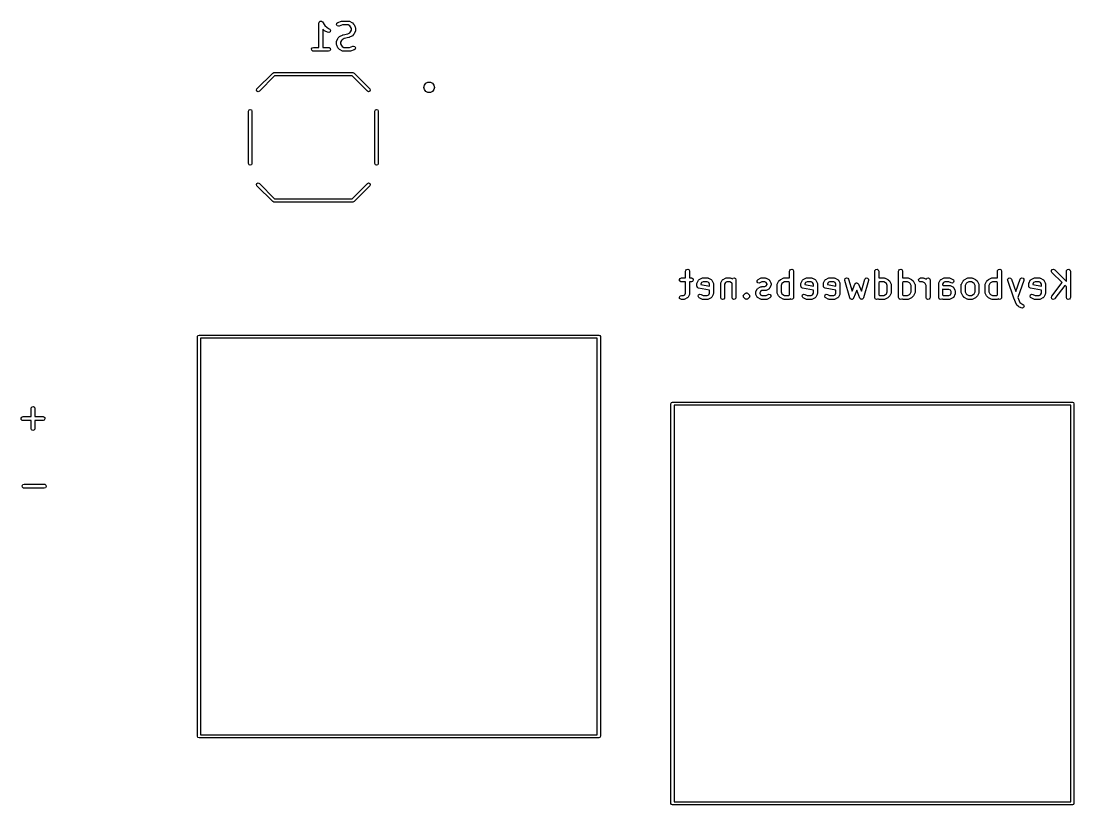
# Model space of a CAD drawing. Extents: x 80.7 to 172.6, y -123.4 to -35.9.
# Drawn here: x 132.53 to 172.55, y -123.42 to -93.61 of the extents above; entities that cross this region are included whole.
import ezdxf

# ---------------------------------------------------------------- set-up
doc = ezdxf.new("R2010")
doc.units = 0
doc.layers.add('BLACK', color=7, linetype='CONTINUOUS')

msp = doc.modelspace()

# ---------------------------------------------------------------- linework, layer by layer
at = {"layer": 'BLACK', "linetype": 'CONTINUOUS'}
for p, q in [((143.851, -93.6826), (143.855, -93.657)), ((143.855, -93.657), (143.858, -93.6537)), ((143.858, -93.6537), (143.859, -93.6494)), ((143.859, -93.6494), (143.874, -93.6343)), ((143.874, -93.6343), (143.888, -93.6177)), ((143.888, -93.6177), (143.893, -93.6169)), ((143.893, -93.6169), (143.896, -93.6139)), ((143.896, -93.6139), (143.917, -93.6125)), ((143.917, -93.6125), (143.939, -93.6088)), ((143.939, -93.6088), (143.943, -93.6109)), ((143.943, -93.6109), (143.947, -93.6106)), ((143.947, -93.6106), (143.964, -93.6235)), ((143.964, -93.6235), (143.983, -93.6344)), ((143.983, -93.6344), (143.985, -93.6385)), ((143.985, -93.6385), (143.988, -93.641)), ((143.988, -93.641), (144.079, -93.7777)), ((144.529, -93.691), (144.569, -93.6591)), ((144.569, -93.6591), (144.712, -93.6115)), ((144.712, -93.6115), (144.734, -93.6082)), ((144.734, -93.6082), (144.735, -93.6076)), ((144.735, -93.6076), (144.973, -93.6076)), ((144.973, -93.6076), (144.999, -93.6121)), ((144.999, -93.6121), (145.003, -93.615)), ((145.003, -93.615), (145.007, -93.6155)), ((145.007, -93.6155), (145.102, -93.6632)), ((143.851, -94.6076), (143.851, -93.6826)), ((144.063, -93.9737), (144.001, -93.9113)), ((144.001, -93.9113), (144.001, -94.6076)), ((144.065, -93.9744), (144.063, -93.9737)), ((144.083, -93.9878), (144.065, -93.9744)), ((144.079, -93.7777), (144.161, -93.8591)), ((144.178, -94.0354), (144.083, -93.9878)), ((144.161, -93.8591), (144.245, -93.9013)), ((144.229, -94.0413), (144.178, -94.0354)), ((144.272, -94.013), (144.229, -94.0413)), ((144.245, -93.9013), (144.266, -93.9168)), ((144.266, -93.9168), (144.286, -93.9638)), ((144.286, -93.9638), (144.272, -94.013)), ((144.518, -93.7412), (144.529, -93.691)), ((144.543, -93.7864), (144.518, -93.7412)), ((144.59, -93.8052), (144.543, -93.7864)), ((144.616, -93.8014), (144.59, -93.8052)), ((144.748, -93.7576), (144.616, -93.8014)), ((144.956, -93.7576), (144.748, -93.7576)), ((144.947, -94.088), (145.024, -94.0496)), ((145.024, -93.7919), (144.956, -93.7576)), ((145.055, -93.8223), (145.024, -93.7919)), ((145.024, -94.0496), (145.055, -94.0191)), ((145.089, -93.8908), (145.055, -93.8223)), ((145.055, -94.0191), (145.089, -93.9506)), ((145.089, -93.9506), (145.089, -93.8908)), ((145.102, -93.6632), (145.12, -93.6765)), ((145.12, -93.6765), (145.122, -93.6772)), ((145.122, -93.6772), (145.169, -93.7248)), ((145.169, -93.7248), (145.182, -93.7432)), ((145.182, -93.7432), (145.183, -93.7443)), ((145.183, -93.7443), (145.231, -93.8396)), ((145.231, -94.0019), (145.183, -94.0971)), ((145.231, -93.8396), (145.238, -93.8645)), ((145.234, -93.994), (145.231, -93.9974)), ((145.231, -93.9974), (145.231, -94.0019)), ((145.239, -93.9683), (145.234, -93.994)), ((145.238, -93.8645), (145.237, -93.8689)), ((145.237, -93.8689), (145.239, -93.8731)), ((145.239, -93.8731), (145.239, -93.9683)), ((144.517, -94.3969), (144.522, -94.3713)), ((144.517, -94.4921), (144.517, -94.3969)), ((144.522, -94.3713), (144.525, -94.3678)), ((144.525, -94.3634), (144.573, -94.2681)), ((144.525, -94.3678), (144.525, -94.3634)), ((144.573, -94.2681), (144.586, -94.2501)), ((144.586, -94.2501), (144.587, -94.2486)), ((144.587, -94.2486), (144.635, -94.201)), ((144.635, -94.201), (144.653, -94.1882)), ((144.653, -94.1882), (144.654, -94.187)), ((144.654, -94.187), (144.749, -94.1393)), ((144.702, -94.3461), (144.667, -94.4146)), ((144.667, -94.4146), (144.667, -94.4744)), ((144.732, -94.3157), (144.702, -94.3461)), ((144.809, -94.2772), (144.732, -94.3157)), ((144.749, -94.1393), (144.762, -94.1357)), ((144.762, -94.1357), (144.765, -94.1337)), ((144.765, -94.1337), (144.947, -94.088)), ((144.992, -94.2316), (144.809, -94.2772)), ((144.995, -94.2296), (144.992, -94.2316)), ((145.007, -94.2259), (144.995, -94.2296)), ((145.102, -94.1783), (145.007, -94.2259)), ((145.103, -94.1771), (145.102, -94.1783)), ((145.122, -94.1642), (145.103, -94.1771)), ((145.169, -94.1166), (145.122, -94.1642)), ((145.17, -94.1151), (145.169, -94.1166)), ((145.183, -94.0971), (145.17, -94.1151)), ((143.566, -94.6696), (143.592, -94.6252)), ((143.575, -94.7201), (143.566, -94.6696)), ((143.614, -94.7531), (143.575, -94.7201)), ((143.592, -94.6252), (143.64, -94.6076)), ((143.64, -94.7576), (143.614, -94.7531)), ((143.64, -94.6076), (143.851, -94.6076)), ((144.212, -94.7576), (143.64, -94.7576)), ((144.001, -94.6076), (144.212, -94.6076)), ((144.212, -94.6076), (144.237, -94.6121)), ((144.26, -94.7401), (144.212, -94.7576)), ((144.237, -94.6121), (144.276, -94.6451)), ((144.285, -94.6956), (144.26, -94.7401)), ((144.276, -94.6451), (144.285, -94.6956)), ((144.519, -94.4964), (144.517, -94.4921)), ((144.518, -94.5007), (144.519, -94.4964)), ((144.525, -94.5257), (144.518, -94.5007)), ((144.573, -94.6209), (144.525, -94.5257)), ((144.574, -94.622), (144.573, -94.6209)), ((144.587, -94.6404), (144.574, -94.622)), ((144.635, -94.688), (144.587, -94.6404)), ((144.636, -94.6887), (144.635, -94.688)), ((144.654, -94.7021), (144.636, -94.6887)), ((144.749, -94.7497), (144.654, -94.7021)), ((144.667, -94.4744), (144.702, -94.543)), ((144.702, -94.543), (144.732, -94.5734)), ((144.732, -94.5734), (144.801, -94.6076)), ((144.754, -94.7502), (144.749, -94.7497)), ((144.757, -94.7531), (144.754, -94.7502)), ((144.783, -94.7576), (144.757, -94.7531)), ((145.021, -94.7576), (144.783, -94.7576)), ((144.801, -94.6076), (145.009, -94.6076)), ((145.009, -94.6076), (145.14, -94.5638)), ((145.023, -94.7571), (145.021, -94.7576)), ((145.045, -94.7538), (145.023, -94.7571)), ((145.188, -94.7062), (145.045, -94.7538)), ((145.14, -94.5638), (145.166, -94.56)), ((145.166, -94.56), (145.214, -94.5789)), ((145.228, -94.6743), (145.188, -94.7062)), ((145.214, -94.5789), (145.238, -94.624)), ((145.238, -94.624), (145.228, -94.6743)), ((141.495, -96.1851), (142.095, -95.5851)), ((142.095, -95.5851), (142.14, -95.5665)), ((142.14, -95.5665), (145.14, -95.5665)), ((145.14, -95.5665), (145.185, -95.5851)), ((145.185, -95.5851), (145.785, -96.1851)), ((142.166, -95.6935), (141.585, -96.2749)), ((145.114, -95.6935), (142.166, -95.6935)), ((145.695, -96.2749), (145.114, -95.6935)), ((147.84, -96.13), (147.86, -96.0432)), ((147.86, -96.0432), (147.915, -95.9736)), ((147.915, -95.9736), (147.995, -95.935)), ((147.995, -95.935), (148.085, -95.935)), ((148.085, -95.935), (148.165, -95.9736)), ((148.165, -95.9736), (148.22, -96.0432)), ((148.22, -96.0432), (148.24, -96.13)), ((141.476, -96.23), (141.495, -96.1851)), ((141.495, -96.2749), (141.476, -96.23)), ((141.54, -96.2935), (141.495, -96.2749)), ((141.585, -96.2749), (141.54, -96.2935)), ((145.74, -96.2935), (145.695, -96.2749)), ((145.785, -96.2749), (145.74, -96.2935)), ((145.785, -96.1851), (145.803, -96.23)), ((145.803, -96.23), (145.785, -96.2749)), ((147.86, -96.2168), (147.84, -96.13)), ((147.915, -96.2864), (147.86, -96.2168)), ((147.995, -96.325), (147.915, -96.2864)), ((148.085, -96.325), (147.995, -96.325)), ((148.165, -96.2864), (148.085, -96.325)), ((148.22, -96.2168), (148.165, -96.2864)), ((148.24, -96.13), (148.22, -96.2168)), ((141.177, -97.03), (141.195, -96.9851)), ((141.177, -99.03), (141.177, -97.03)), ((141.195, -96.9851), (141.24, -96.9665)), ((141.24, -96.9665), (141.285, -96.9851)), ((141.285, -96.9851), (141.303, -97.03)), ((141.303, -97.03), (141.303, -99.03)), ((145.976, -97.03), (145.995, -96.9851)), ((145.976, -99.03), (145.976, -97.03)), ((145.995, -96.9851), (146.04, -96.9665)), ((146.04, -96.9665), (146.085, -96.9851)), ((146.085, -96.9851), (146.103, -97.03)), ((146.103, -97.03), (146.103, -99.03)), ((141.195, -99.0749), (141.177, -99.03)), ((141.24, -99.0935), (141.195, -99.0749)), ((141.285, -99.0749), (141.24, -99.0935)), ((141.303, -99.03), (141.285, -99.0749)), ((145.995, -99.0749), (145.976, -99.03)), ((146.04, -99.0935), (145.995, -99.0749)), ((146.085, -99.0749), (146.04, -99.0935)), ((146.103, -99.03), (146.085, -99.0749)), ((141.476, -99.83), (141.495, -99.7851)), ((141.495, -99.8749), (141.476, -99.83)), ((141.495, -99.7851), (141.54, -99.7665)), ((142.095, -100.475), (141.495, -99.8749)), ((141.54, -99.7665), (141.585, -99.7851)), ((141.585, -99.7851), (142.166, -100.367)), ((145.114, -100.367), (145.695, -99.7851)), ((145.785, -99.8749), (145.185, -100.475)), ((145.695, -99.7851), (145.74, -99.7665)), ((145.74, -99.7665), (145.785, -99.7851)), ((145.785, -99.7851), (145.803, -99.83)), ((145.803, -99.83), (145.785, -99.8749)), ((142.166, -100.367), (145.114, -100.367)), ((142.14, -100.493), (142.095, -100.475)), ((145.14, -100.493), (142.14, -100.493)), ((145.185, -100.475), (145.14, -100.493)), ((157.791, -103.118), (157.795, -103.092)), ((157.791, -103.376), (157.791, -103.118)), ((157.795, -103.092), (157.828, -103.053)), ((157.828, -103.053), (157.879, -103.044)), ((157.879, -103.044), (157.923, -103.069)), ((157.923, -103.069), (157.941, -103.118)), ((157.941, -103.118), (157.941, -103.376)), ((161.743, -103.118), (161.748, -103.092)), ((161.743, -103.38), (161.743, -103.118)), ((161.748, -103.092), (161.781, -103.053)), ((161.781, -103.053), (161.831, -103.044)), ((161.831, -103.044), (161.876, -103.069)), ((161.876, -103.069), (161.893, -103.118)), ((161.893, -103.118), (161.893, -104.118)), ((164.981, -103.118), (164.986, -103.092)), ((164.981, -104.118), (164.981, -103.118)), ((164.986, -103.092), (165.019, -103.053)), ((165.019, -103.053), (165.069, -103.044)), ((165.069, -103.044), (165.114, -103.069)), ((165.114, -103.069), (165.131, -103.118)), ((165.131, -103.118), (165.131, -103.38)), ((165.886, -103.118), (165.89, -103.092)), ((165.886, -104.118), (165.886, -103.118)), ((165.89, -103.092), (165.923, -103.053)), ((165.923, -103.053), (165.974, -103.044)), ((165.974, -103.044), (166.018, -103.069)), ((166.018, -103.069), (166.036, -103.118)), ((166.036, -103.118), (166.036, -103.38)), ((169.648, -103.118), (169.652, -103.092)), ((169.648, -103.38), (169.648, -103.118)), ((169.652, -103.092), (169.685, -103.053)), ((169.685, -103.053), (169.736, -103.044)), ((169.736, -103.044), (169.78, -103.069)), ((169.78, -103.069), (169.798, -103.118)), ((169.798, -103.118), (169.798, -104.118)), ((171.698, -103.098), (171.727, -103.056)), ((171.703, -103.149), (171.698, -103.098)), ((171.717, -103.171), (171.703, -103.149)), ((172.1, -103.553), (171.717, -103.171)), ((171.727, -103.056), (171.777, -103.043)), ((171.777, -103.043), (171.824, -103.065)), ((171.824, -103.065), (172.267, -103.508)), ((172.267, -103.118), (172.271, -103.092)), ((172.267, -103.508), (172.267, -103.118)), ((172.271, -103.092), (172.304, -103.053)), ((172.304, -103.053), (172.355, -103.044)), ((172.355, -103.044), (172.399, -103.069)), ((172.399, -103.069), (172.417, -103.118)), ((172.417, -103.118), (172.417, -104.118)), ((157.554, -103.438), (157.579, -103.393)), ((157.563, -103.488), (157.554, -103.438)), ((157.602, -103.521), (157.563, -103.488)), ((157.579, -103.393), (157.628, -103.376)), ((157.628, -103.526), (157.602, -103.521)), ((157.628, -103.376), (157.791, -103.376)), ((157.791, -103.526), (157.628, -103.526)), ((157.791, -103.957), (157.791, -103.526)), ((157.941, -103.376), (158.009, -103.376)), ((158.009, -103.526), (157.941, -103.526)), ((157.941, -103.526), (157.941, -103.975)), ((158.009, -103.376), (158.034, -103.38)), ((158.057, -103.508), (158.009, -103.526)), ((158.034, -103.38), (158.074, -103.413)), ((158.082, -103.464), (158.057, -103.508)), ((158.074, -103.413), (158.082, -103.464)), ((158.219, -103.594), (158.224, -103.568)), ((158.219, -103.689), (158.219, -103.594)), ((158.224, -103.568), (158.227, -103.565)), ((158.227, -103.56), (158.275, -103.465)), ((158.227, -103.565), (158.227, -103.56)), ((158.275, -103.465), (158.29, -103.444)), ((158.29, -103.444), (158.301, -103.44)), ((158.301, -103.44), (158.308, -103.431)), ((158.308, -103.431), (158.404, -103.384)), ((158.398, -103.554), (158.369, -103.612)), ((158.369, -103.612), (158.369, -103.628)), ((158.369, -103.628), (158.695, -103.693)), ((158.455, -103.526), (158.398, -103.554)), ((158.404, -103.384), (158.429, -103.376)), ((158.429, -103.376), (158.433, -103.377)), ((158.433, -103.377), (158.437, -103.376)), ((158.437, -103.376), (158.628, -103.376)), ((158.61, -103.526), (158.455, -103.526)), ((158.667, -103.554), (158.61, -103.526)), ((158.628, -103.376), (158.653, -103.38)), ((158.653, -103.38), (158.657, -103.383)), ((158.657, -103.383), (158.661, -103.384)), ((158.661, -103.384), (158.756, -103.431)), ((158.695, -103.612), (158.667, -103.554)), ((158.695, -103.693), (158.695, -103.612)), ((158.756, -103.431), (158.777, -103.447)), ((158.777, -103.447), (158.782, -103.457)), ((158.782, -103.457), (158.79, -103.465)), ((158.79, -103.465), (158.838, -103.56)), ((158.838, -103.56), (158.845, -103.585)), ((158.845, -103.585), (158.844, -103.59)), ((158.844, -103.59), (158.845, -103.594)), ((158.845, -103.594), (158.845, -103.975)), ((159.124, -103.594), (159.129, -103.568)), ((159.124, -104.118), (159.124, -103.594)), ((159.129, -103.568), (159.131, -103.565)), ((159.131, -103.565), (159.132, -103.56)), ((159.132, -103.56), (159.18, -103.465)), ((159.18, -103.465), (159.195, -103.444)), ((159.195, -103.444), (159.205, -103.44)), ((159.205, -103.44), (159.213, -103.431)), ((159.213, -103.431), (159.308, -103.384)), ((159.303, -103.554), (159.274, -103.612)), ((159.274, -103.612), (159.274, -104.118)), ((159.36, -103.526), (159.303, -103.554)), ((159.308, -103.384), (159.333, -103.376)), ((159.333, -103.376), (159.338, -103.377)), ((159.338, -103.377), (159.342, -103.376)), ((159.342, -103.376), (159.485, -103.376)), ((159.467, -103.526), (159.36, -103.526)), ((159.536, -103.56), (159.467, -103.526)), ((159.485, -103.376), (159.51, -103.38)), ((159.51, -103.38), (159.514, -103.383)), ((159.514, -103.383), (159.518, -103.384)), ((159.518, -103.384), (159.57, -103.41)), ((159.553, -103.577), (159.536, -103.56)), ((159.553, -104.118), (159.553, -103.577)), ((159.57, -103.41), (159.59, -103.386)), ((159.59, -103.386), (159.641, -103.377)), ((159.641, -103.377), (159.685, -103.403)), ((159.685, -103.403), (159.703, -103.451)), ((159.703, -103.451), (159.703, -104.118)), ((160.508, -103.52), (160.511, -103.469)), ((160.539, -103.561), (160.508, -103.52)), ((160.511, -103.469), (160.546, -103.431)), ((160.589, -103.573), (160.539, -103.561)), ((160.546, -103.431), (160.642, -103.384)), ((160.614, -103.566), (160.589, -103.573)), ((160.693, -103.526), (160.614, -103.566)), ((160.642, -103.384), (160.667, -103.376)), ((160.667, -103.376), (160.671, -103.377)), ((160.671, -103.377), (160.675, -103.376)), ((160.675, -103.376), (160.818, -103.376)), ((160.8, -103.526), (160.693, -103.526)), ((160.857, -103.554), (160.8, -103.526)), ((160.818, -103.376), (160.844, -103.38)), ((160.844, -103.38), (160.847, -103.383)), ((160.847, -103.383), (160.852, -103.384)), ((160.852, -103.384), (160.947, -103.431)), ((160.886, -103.612), (160.857, -103.554)), ((160.857, -103.681), (160.886, -103.624)), ((160.886, -103.624), (160.886, -103.612)), ((160.947, -103.431), (160.968, -103.447)), ((160.968, -103.447), (160.972, -103.457)), ((160.972, -103.457), (160.98, -103.465)), ((160.98, -103.465), (161.028, -103.56)), ((161.028, -103.56), (161.035, -103.585)), ((161.031, -103.667), (161.029, -103.671)), ((161.036, -103.641), (161.031, -103.667)), ((161.035, -103.585), (161.034, -103.59)), ((161.034, -103.59), (161.036, -103.594)), ((161.036, -103.594), (161.036, -103.641)), ((161.267, -103.641), (161.271, -103.616)), ((161.267, -103.927), (161.267, -103.641)), ((161.271, -103.616), (161.274, -103.612)), ((161.274, -103.612), (161.275, -103.608)), ((161.275, -103.608), (161.322, -103.513)), ((161.322, -103.513), (161.336, -103.495)), ((161.336, -103.493), (161.384, -103.446)), ((161.336, -103.495), (161.336, -103.493)), ((161.384, -103.446), (161.402, -103.433)), ((161.402, -103.433), (161.404, -103.431)), ((161.404, -103.431), (161.499, -103.384)), ((161.451, -103.591), (161.417, -103.659)), ((161.417, -103.659), (161.417, -103.909)), ((161.482, -103.56), (161.451, -103.591)), ((161.55, -103.526), (161.482, -103.56)), ((161.499, -103.384), (161.524, -103.376)), ((161.524, -103.376), (161.528, -103.377)), ((161.528, -103.377), (161.532, -103.376)), ((161.532, -103.376), (161.723, -103.376)), ((161.705, -103.526), (161.55, -103.526)), ((161.743, -103.545), (161.705, -103.526)), ((161.723, -103.376), (161.743, -103.38)), ((161.743, -104.024), (161.743, -103.545)), ((162.172, -103.594), (162.176, -103.568)), ((162.172, -103.689), (162.172, -103.594)), ((162.176, -103.568), (162.179, -103.565)), ((162.179, -103.565), (162.18, -103.56)), ((162.18, -103.56), (162.227, -103.465)), ((162.227, -103.465), (162.243, -103.444)), ((162.243, -103.444), (162.253, -103.44)), ((162.253, -103.44), (162.261, -103.431)), ((162.261, -103.431), (162.356, -103.384)), ((162.35, -103.554), (162.322, -103.612)), ((162.322, -103.612), (162.322, -103.628)), ((162.322, -103.628), (162.648, -103.693)), ((162.407, -103.526), (162.35, -103.554)), ((162.356, -103.384), (162.381, -103.376)), ((162.381, -103.376), (162.385, -103.377)), ((162.385, -103.377), (162.39, -103.376)), ((162.39, -103.376), (162.58, -103.376)), ((162.562, -103.526), (162.407, -103.526)), ((162.619, -103.554), (162.562, -103.526)), ((162.58, -103.376), (162.606, -103.38)), ((162.606, -103.38), (162.609, -103.383)), ((162.609, -103.383), (162.614, -103.384)), ((162.614, -103.384), (162.709, -103.431)), ((162.648, -103.612), (162.619, -103.554)), ((162.648, -103.693), (162.648, -103.612)), ((162.709, -103.431), (162.73, -103.447)), ((162.73, -103.447), (162.734, -103.457)), ((162.734, -103.457), (162.742, -103.465)), ((162.742, -103.465), (162.79, -103.56)), ((162.79, -103.56), (162.797, -103.585)), ((162.797, -103.585), (162.796, -103.59)), ((162.796, -103.59), (162.798, -103.594)), ((162.798, -103.594), (162.798, -103.975)), ((163.029, -103.594), (163.033, -103.568)), ((163.029, -103.689), (163.029, -103.594)), ((163.033, -103.568), (163.036, -103.565)), ((163.036, -103.565), (163.037, -103.56)), ((163.037, -103.56), (163.084, -103.465)), ((163.084, -103.465), (163.1, -103.444)), ((163.1, -103.444), (163.11, -103.44)), ((163.11, -103.44), (163.118, -103.431)), ((163.118, -103.431), (163.213, -103.384)), ((163.207, -103.554), (163.179, -103.612)), ((163.179, -103.612), (163.179, -103.628)), ((163.179, -103.628), (163.505, -103.693)), ((163.264, -103.526), (163.207, -103.554)), ((163.213, -103.384), (163.238, -103.376)), ((163.238, -103.376), (163.242, -103.377)), ((163.242, -103.377), (163.247, -103.376)), ((163.247, -103.376), (163.437, -103.376)), ((163.419, -103.526), (163.264, -103.526)), ((163.476, -103.554), (163.419, -103.526)), ((163.437, -103.376), (163.463, -103.38)), ((163.463, -103.38), (163.466, -103.383)), ((163.466, -103.383), (163.471, -103.384)), ((163.471, -103.384), (163.566, -103.431)), ((163.505, -103.612), (163.476, -103.554)), ((163.505, -103.693), (163.505, -103.612)), ((163.566, -103.431), (163.587, -103.447)), ((163.587, -103.447), (163.591, -103.457)), ((163.591, -103.457), (163.599, -103.465)), ((163.599, -103.465), (163.647, -103.56)), ((163.647, -103.56), (163.655, -103.585)), ((163.655, -103.585), (163.653, -103.59)), ((163.653, -103.59), (163.655, -103.594)), ((163.655, -103.594), (163.655, -103.975)), ((163.839, -103.446), (163.859, -103.399)), ((163.841, -103.472), (163.839, -103.446)), ((164.032, -104.138), (163.841, -103.472)), ((163.859, -103.399), (163.906, -103.376)), ((163.906, -103.376), (163.955, -103.389)), ((163.955, -103.389), (163.985, -103.43)), ((163.985, -103.43), (164.116, -103.886)), ((164.116, -103.886), (164.225, -103.614)), ((164.225, -103.614), (164.234, -103.598)), ((164.234, -103.598), (164.235, -103.595)), ((164.235, -103.595), (164.237, -103.594)), ((164.237, -103.594), (164.238, -103.591)), ((164.238, -103.591), (164.259, -103.58)), ((164.259, -103.58), (164.279, -103.568)), ((164.279, -103.568), (164.281, -103.568)), ((164.281, -103.568), (164.284, -103.567)), ((164.284, -103.567), (164.307, -103.572)), ((164.307, -103.572), (164.33, -103.575)), ((164.33, -103.575), (164.331, -103.577)), ((164.331, -103.577), (164.334, -103.578)), ((164.334, -103.578), (164.348, -103.596)), ((164.348, -103.596), (164.364, -103.614)), ((164.364, -103.614), (164.473, -103.886)), ((164.473, -103.886), (164.603, -103.43)), ((164.747, -103.472), (164.557, -104.138)), ((164.603, -103.43), (164.615, -103.407)), ((164.615, -103.407), (164.657, -103.378)), ((164.657, -103.378), (164.708, -103.384)), ((164.708, -103.384), (164.744, -103.42)), ((164.744, -103.42), (164.747, -103.472)), ((165.131, -103.38), (165.143, -103.376)), ((165.169, -103.526), (165.131, -103.545)), ((165.131, -103.545), (165.131, -104.024)), ((165.143, -103.376), (165.147, -103.377)), ((165.147, -103.377), (165.151, -103.376)), ((165.151, -103.376), (165.342, -103.376)), ((165.324, -103.526), (165.169, -103.526)), ((165.393, -103.56), (165.324, -103.526)), ((165.342, -103.376), (165.368, -103.38)), ((165.368, -103.38), (165.371, -103.383)), ((165.371, -103.383), (165.375, -103.384)), ((165.375, -103.384), (165.471, -103.431)), ((165.423, -103.591), (165.393, -103.56)), ((165.457, -103.659), (165.423, -103.591)), ((165.457, -103.909), (165.457, -103.659)), ((165.471, -103.431), (165.489, -103.445)), ((165.489, -103.445), (165.49, -103.446)), ((165.49, -103.446), (165.538, -103.493)), ((165.538, -103.493), (165.551, -103.512)), ((165.551, -103.512), (165.552, -103.513)), ((165.552, -103.513), (165.599, -103.608)), ((165.599, -103.608), (165.607, -103.633)), ((165.607, -103.633), (165.606, -103.637)), ((165.606, -103.637), (165.607, -103.641)), ((165.607, -103.641), (165.607, -103.927)), ((166.036, -103.38), (166.048, -103.376)), ((166.074, -103.526), (166.036, -103.545)), ((166.036, -103.545), (166.036, -104.024)), ((166.048, -103.376), (166.052, -103.377)), ((166.052, -103.377), (166.056, -103.376)), ((166.056, -103.376), (166.247, -103.376)), ((166.229, -103.526), (166.074, -103.526)), ((166.297, -103.56), (166.229, -103.526)), ((166.247, -103.376), (166.272, -103.38)), ((166.272, -103.38), (166.276, -103.383)), ((166.276, -103.383), (166.28, -103.384)), ((166.28, -103.384), (166.375, -103.431)), ((166.328, -103.591), (166.297, -103.56)), ((166.362, -103.659), (166.328, -103.591)), ((166.362, -103.909), (166.362, -103.659)), ((166.375, -103.431), (166.393, -103.445)), ((166.393, -103.445), (166.395, -103.446)), ((166.395, -103.446), (166.443, -103.493)), ((166.443, -103.493), (166.455, -103.512)), ((166.455, -103.512), (166.457, -103.513)), ((166.457, -103.513), (166.504, -103.608)), ((166.504, -103.608), (166.512, -103.633)), ((166.512, -103.633), (166.511, -103.637)), ((166.511, -103.637), (166.512, -103.641)), ((166.512, -103.641), (166.512, -103.927)), ((166.649, -103.438), (166.675, -103.393)), ((166.658, -103.488), (166.649, -103.438)), ((166.697, -103.521), (166.658, -103.488)), ((166.675, -103.393), (166.723, -103.376)), ((166.723, -103.526), (166.697, -103.521)), ((166.723, -103.376), (166.818, -103.376)), ((166.8, -103.526), (166.723, -103.526)), ((166.869, -103.56), (166.8, -103.526)), ((166.818, -103.376), (166.844, -103.38)), ((166.844, -103.38), (166.847, -103.383)), ((166.847, -103.383), (166.852, -103.384)), ((166.852, -103.384), (166.938, -103.427)), ((166.899, -103.591), (166.869, -103.56)), ((166.934, -103.659), (166.899, -103.591)), ((166.934, -104.118), (166.934, -103.659)), ((166.938, -103.425), (166.971, -103.386)), ((166.938, -103.427), (166.938, -103.425)), ((166.971, -103.386), (167.022, -103.377)), ((167.022, -103.377), (167.066, -103.403)), ((167.066, -103.403), (167.084, -103.451)), ((167.084, -103.451), (167.084, -104.118)), ((167.41, -103.594), (167.414, -103.568)), ((167.41, -104.118), (167.41, -103.594)), ((167.414, -103.568), (167.417, -103.565)), ((167.417, -103.565), (167.418, -103.56)), ((167.418, -103.56), (167.465, -103.465)), ((167.465, -103.465), (167.481, -103.444)), ((167.481, -103.444), (167.491, -103.44)), ((167.491, -103.44), (167.499, -103.431)), ((167.499, -103.431), (167.594, -103.384)), ((167.588, -103.554), (167.56, -103.612)), ((167.56, -103.612), (167.56, -103.643)), ((167.56, -103.643), (167.598, -103.662)), ((167.645, -103.526), (167.588, -103.554)), ((167.594, -103.384), (167.619, -103.376)), ((167.598, -103.662), (167.818, -103.662)), ((167.619, -103.376), (167.623, -103.377)), ((167.623, -103.377), (167.628, -103.376)), ((167.628, -103.376), (167.818, -103.376)), ((167.8, -103.526), (167.645, -103.526)), ((167.88, -103.566), (167.8, -103.526)), ((167.818, -103.376), (167.844, -103.38)), ((167.818, -103.662), (167.844, -103.666)), ((167.844, -103.38), (167.847, -103.383)), ((167.844, -103.666), (167.847, -103.669)), ((167.847, -103.383), (167.852, -103.384)), ((167.852, -103.384), (167.947, -103.431)), ((167.931, -103.572), (167.88, -103.566)), ((167.974, -103.543), (167.931, -103.572)), ((167.947, -103.431), (167.968, -103.447)), ((167.968, -103.447), (167.988, -103.494)), ((167.988, -103.494), (167.974, -103.543)), ((168.267, -103.641), (168.271, -103.616)), ((168.267, -103.927), (168.267, -103.641)), ((168.271, -103.616), (168.274, -103.612)), ((168.274, -103.612), (168.275, -103.608)), ((168.275, -103.608), (168.322, -103.513)), ((168.322, -103.513), (168.336, -103.495)), ((168.336, -103.493), (168.384, -103.446)), ((168.336, -103.495), (168.336, -103.493)), ((168.384, -103.446), (168.402, -103.433)), ((168.402, -103.433), (168.404, -103.431)), ((168.404, -103.431), (168.499, -103.384)), ((168.451, -103.591), (168.417, -103.659)), ((168.417, -103.659), (168.417, -103.909)), ((168.482, -103.56), (168.451, -103.591)), ((168.55, -103.526), (168.482, -103.56)), ((168.499, -103.384), (168.524, -103.376)), ((168.524, -103.376), (168.528, -103.377)), ((168.528, -103.377), (168.532, -103.376)), ((168.532, -103.376), (168.675, -103.376)), ((168.658, -103.526), (168.55, -103.526)), ((168.726, -103.56), (168.658, -103.526)), ((168.675, -103.376), (168.701, -103.38)), ((168.701, -103.38), (168.704, -103.383)), ((168.704, -103.383), (168.709, -103.384)), ((168.709, -103.384), (168.804, -103.431)), ((168.756, -103.591), (168.726, -103.56)), ((168.791, -103.659), (168.756, -103.591)), ((168.791, -103.909), (168.791, -103.659)), ((168.804, -103.431), (168.822, -103.445)), ((168.822, -103.445), (168.824, -103.446)), ((168.824, -103.446), (168.871, -103.493)), ((168.871, -103.493), (168.884, -103.512)), ((168.884, -103.512), (168.885, -103.513)), ((168.885, -103.513), (168.933, -103.608)), ((168.933, -103.608), (168.94, -103.633)), ((168.94, -103.633), (168.939, -103.637)), ((168.939, -103.637), (168.941, -103.641)), ((168.941, -103.641), (168.941, -103.927)), ((169.172, -103.641), (169.176, -103.616)), ((169.172, -103.927), (169.172, -103.641)), ((169.176, -103.616), (169.179, -103.612)), ((169.179, -103.612), (169.18, -103.608)), ((169.18, -103.608), (169.227, -103.513)), ((169.227, -103.513), (169.241, -103.495)), ((169.241, -103.493), (169.289, -103.446)), ((169.241, -103.495), (169.241, -103.493)), ((169.289, -103.446), (169.307, -103.433)), ((169.307, -103.433), (169.308, -103.431)), ((169.308, -103.431), (169.404, -103.384)), ((169.356, -103.591), (169.322, -103.659)), ((169.322, -103.659), (169.322, -103.909)), ((169.386, -103.56), (169.356, -103.591)), ((169.455, -103.526), (169.386, -103.56)), ((169.404, -103.384), (169.429, -103.376)), ((169.429, -103.376), (169.433, -103.377)), ((169.433, -103.377), (169.437, -103.376)), ((169.437, -103.376), (169.628, -103.376)), ((169.61, -103.526), (169.455, -103.526)), ((169.648, -103.545), (169.61, -103.526)), ((169.628, -103.376), (169.648, -103.38)), ((169.648, -104.024), (169.648, -103.545)), ((170.029, -103.45), (170.047, -103.402)), ((170.033, -103.476), (170.029, -103.45)), ((170.271, -104.143), (170.033, -103.476)), ((170.047, -103.402), (170.091, -103.377)), ((170.091, -103.377), (170.142, -103.386)), ((170.142, -103.386), (170.174, -103.426)), ((170.174, -103.426), (170.342, -103.895)), ((170.342, -103.895), (170.509, -103.426)), ((170.651, -103.476), (170.422, -104.116)), ((170.509, -103.426), (170.522, -103.403)), ((170.522, -103.403), (170.567, -103.377)), ((170.567, -103.377), (170.617, -103.386)), ((170.617, -103.386), (170.65, -103.425)), ((170.65, -103.425), (170.651, -103.476)), ((170.838, -103.594), (170.843, -103.568)), ((170.838, -103.689), (170.838, -103.594)), ((170.843, -103.568), (170.846, -103.565)), ((170.846, -103.56), (170.894, -103.465)), ((170.846, -103.565), (170.846, -103.56)), ((170.894, -103.465), (170.909, -103.444)), ((170.909, -103.444), (170.92, -103.44)), ((170.92, -103.44), (170.927, -103.431)), ((170.927, -103.431), (171.023, -103.384)), ((171.017, -103.554), (170.988, -103.612)), ((170.988, -103.612), (170.988, -103.628)), ((170.988, -103.628), (171.315, -103.693)), ((171.074, -103.526), (171.017, -103.554)), ((171.023, -103.384), (171.048, -103.376)), ((171.048, -103.376), (171.052, -103.377)), ((171.052, -103.377), (171.056, -103.376)), ((171.056, -103.376), (171.247, -103.376)), ((171.229, -103.526), (171.074, -103.526)), ((171.286, -103.554), (171.229, -103.526)), ((171.247, -103.376), (171.272, -103.38)), ((171.272, -103.38), (171.276, -103.383)), ((171.276, -103.383), (171.28, -103.384)), ((171.28, -103.384), (171.375, -103.431)), ((171.315, -103.612), (171.286, -103.554)), ((171.315, -103.693), (171.315, -103.612)), ((171.375, -103.431), (171.396, -103.447)), ((171.396, -103.447), (171.401, -103.457)), ((171.401, -103.457), (171.409, -103.465)), ((171.409, -103.465), (171.457, -103.56)), ((171.457, -103.56), (171.464, -103.585)), ((171.464, -103.585), (171.463, -103.59)), ((171.463, -103.59), (171.465, -103.594)), ((171.465, -103.594), (171.465, -103.975)), ((171.71, -104.073), (172.1, -103.553)), ((172.207, -103.66), (171.83, -104.163)), ((172.267, -103.72), (172.207, -103.66)), ((157.554, -104.105), (157.579, -104.06)), ((157.579, -104.06), (157.628, -104.043)), ((157.628, -104.043), (157.705, -104.043)), ((157.705, -104.043), (157.762, -104.014)), ((157.762, -104.014), (157.791, -103.957)), ((157.933, -104.008), (157.885, -104.104)), ((157.936, -104), (157.933, -104.004)), ((157.933, -104.004), (157.933, -104.008)), ((157.941, -103.975), (157.936, -104)), ((158.224, -103.701), (158.219, -103.689)), ((158.223, -103.713), (158.224, -103.701)), ((158.232, -103.724), (158.223, -103.713)), ((158.237, -103.737), (158.232, -103.724)), ((158.248, -103.743), (158.237, -103.737)), ((158.255, -103.753), (158.248, -103.743)), ((158.28, -103.763), (158.255, -103.753)), ((158.267, -104.074), (158.282, -104.025)), ((158.695, -103.846), (158.28, -103.763)), ((158.282, -104.025), (158.324, -103.997)), ((158.324, -103.997), (158.375, -104.003)), ((158.375, -104.003), (158.455, -104.043)), ((158.455, -104.043), (158.61, -104.043)), ((158.61, -104.043), (158.667, -104.014)), ((158.667, -104.014), (158.695, -103.957)), ((158.695, -103.957), (158.695, -103.846)), ((158.838, -104.008), (158.79, -104.104)), ((158.841, -104), (158.838, -104.004)), ((158.838, -104.004), (158.838, -104.008)), ((158.845, -103.975), (158.841, -104)), ((159.981, -104.063), (159.984, -104.057)), ((159.987, -104.082), (159.981, -104.063)), ((159.984, -104.051), (159.995, -104.035)), ((159.984, -104.057), (159.984, -104.051)), ((159.995, -104.035), (160.003, -104.017)), ((160.003, -104.017), (160.051, -103.969)), ((160.051, -103.969), (160.059, -103.964)), ((160.059, -103.964), (160.061, -103.961)), ((160.061, -103.961), (160.064, -103.96)), ((160.064, -103.96), (160.066, -103.957)), ((160.064, -103.96), (160.064, -103.96)), ((160.066, -103.957), (160.068, -103.957)), ((160.068, -103.957), (160.072, -103.954)), ((160.072, -103.954), (160.092, -103.953)), ((160.092, -103.953), (160.11, -103.948)), ((160.11, -103.948), (160.113, -103.949)), ((160.113, -103.949), (160.117, -103.949)), ((160.117, -103.949), (160.12, -103.95)), ((160.12, -103.95), (160.123, -103.95)), ((160.123, -103.95), (160.139, -103.961)), ((160.139, -103.961), (160.157, -103.969)), ((160.157, -103.969), (160.204, -104.017)), ((160.204, -104.017), (160.21, -104.025)), ((160.21, -104.025), (160.213, -104.027)), ((160.213, -104.027), (160.214, -104.03)), ((160.214, -104.03), (160.219, -104.038)), ((160.219, -104.038), (160.221, -104.058)), ((160.221, -104.058), (160.226, -104.077)), ((160.457, -103.927), (160.462, -103.901)), ((160.457, -103.975), (160.457, -103.927)), ((160.459, -103.979), (160.457, -103.975)), ((160.458, -103.983), (160.459, -103.979)), ((160.465, -104.008), (160.458, -103.983)), ((160.462, -103.901), (160.465, -103.898)), ((160.465, -103.894), (160.513, -103.798)), ((160.465, -103.898), (160.465, -103.894)), ((160.513, -104.104), (160.465, -104.008)), ((160.513, -103.798), (160.528, -103.777)), ((160.528, -103.777), (160.539, -103.773)), ((160.539, -103.773), (160.546, -103.765)), ((160.546, -103.765), (160.642, -103.717)), ((160.636, -103.888), (160.607, -103.945)), ((160.607, -103.945), (160.607, -103.957)), ((160.607, -103.957), (160.636, -104.014)), ((160.693, -103.859), (160.636, -103.888)), ((160.636, -104.014), (160.693, -104.043)), ((160.642, -103.717), (160.667, -103.71)), ((160.667, -103.71), (160.671, -103.711)), ((160.671, -103.711), (160.675, -103.709)), ((160.675, -103.709), (160.8, -103.709)), ((160.818, -103.859), (160.693, -103.859)), ((160.693, -104.043), (160.848, -104.043)), ((160.8, -103.709), (160.857, -103.681)), ((160.822, -103.858), (160.818, -103.859)), ((160.827, -103.859), (160.822, -103.858)), ((160.852, -103.851), (160.827, -103.859)), ((160.848, -104.043), (160.927, -104.003)), ((160.947, -103.804), (160.852, -103.851)), ((160.927, -104.003), (160.952, -103.995)), ((160.955, -103.796), (160.947, -103.804)), ((160.952, -103.995), (161.002, -104.007)), ((160.965, -103.791), (160.955, -103.796)), ((160.98, -103.77), (160.965, -103.791)), ((161.028, -103.675), (160.98, -103.77)), ((161.002, -104.007), (161.033, -104.049)), ((161.029, -103.671), (161.028, -103.675)), ((161.033, -104.049), (161.03, -104.1)), ((161.268, -103.931), (161.267, -103.927)), ((161.267, -103.936), (161.268, -103.931)), ((161.275, -103.961), (161.267, -103.936)), ((161.322, -104.056), (161.275, -103.961)), ((161.324, -104.057), (161.322, -104.056)), ((161.336, -104.075), (161.324, -104.057)), ((161.417, -103.909), (161.451, -103.978)), ((161.451, -103.978), (161.482, -104.008)), ((161.482, -104.008), (161.55, -104.043)), ((161.55, -104.043), (161.705, -104.043)), ((161.705, -104.043), (161.743, -104.024)), ((162.176, -103.701), (162.172, -103.689)), ((162.176, -103.713), (162.176, -103.701)), ((162.184, -103.724), (162.176, -103.713)), ((162.189, -103.737), (162.184, -103.724)), ((162.2, -103.743), (162.189, -103.737)), ((162.208, -103.753), (162.2, -103.743)), ((162.232, -103.763), (162.208, -103.753)), ((162.219, -104.074), (162.234, -104.025)), ((162.648, -103.846), (162.232, -103.763)), ((162.234, -104.025), (162.277, -103.997)), ((162.277, -103.997), (162.328, -104.003)), ((162.328, -104.003), (162.407, -104.043)), ((162.407, -104.043), (162.562, -104.043)), ((162.562, -104.043), (162.619, -104.014)), ((162.619, -104.014), (162.648, -103.957)), ((162.648, -103.957), (162.648, -103.846)), ((162.79, -104.008), (162.742, -104.104)), ((162.793, -104), (162.79, -104.004)), ((162.79, -104.004), (162.79, -104.008)), ((162.798, -103.975), (162.793, -104)), ((163.033, -103.701), (163.029, -103.689)), ((163.033, -103.713), (163.033, -103.701)), ((163.042, -103.724), (163.033, -103.713)), ((163.046, -103.737), (163.042, -103.724)), ((163.057, -103.743), (163.046, -103.737)), ((163.065, -103.753), (163.057, -103.743)), ((163.089, -103.763), (163.065, -103.753)), ((163.077, -104.074), (163.091, -104.025)), ((163.505, -103.846), (163.089, -103.763)), ((163.091, -104.025), (163.134, -103.997)), ((163.134, -103.997), (163.185, -104.003)), ((163.185, -104.003), (163.264, -104.043)), ((163.264, -104.043), (163.419, -104.043)), ((163.419, -104.043), (163.476, -104.014)), ((163.476, -104.014), (163.505, -103.957)), ((163.505, -103.957), (163.505, -103.846)), ((163.647, -104.008), (163.599, -104.104)), ((163.648, -104.004), (163.647, -104.008)), ((163.65, -104), (163.648, -104.004)), ((163.655, -103.975), (163.65, -104)), ((164.294, -103.843), (164.173, -104.145)), ((164.415, -104.145), (164.294, -103.843)), ((165.131, -104.024), (165.169, -104.043)), ((165.169, -104.043), (165.324, -104.043)), ((165.324, -104.043), (165.393, -104.008)), ((165.393, -104.008), (165.423, -103.978)), ((165.423, -103.978), (165.457, -103.909)), ((165.552, -104.056), (165.538, -104.074)), ((165.599, -103.961), (165.552, -104.056)), ((165.6, -103.956), (165.599, -103.961)), ((165.603, -103.953), (165.6, -103.956)), ((165.607, -103.927), (165.603, -103.953)), ((166.036, -104.024), (166.074, -104.043)), ((166.074, -104.043), (166.229, -104.043)), ((166.229, -104.043), (166.297, -104.008)), ((166.297, -104.008), (166.328, -103.978)), ((166.328, -103.978), (166.362, -103.909)), ((166.457, -104.056), (166.443, -104.074)), ((166.504, -103.961), (166.457, -104.056)), ((166.505, -103.956), (166.504, -103.961)), ((166.508, -103.953), (166.505, -103.956)), ((166.512, -103.927), (166.508, -103.953)), ((167.58, -103.812), (167.56, -103.808)), ((167.56, -103.808), (167.56, -104.024)), ((167.56, -104.024), (167.598, -104.043)), ((167.8, -103.812), (167.58, -103.812)), ((167.598, -104.043), (167.8, -104.043)), ((167.857, -103.84), (167.8, -103.812)), ((167.8, -104.043), (167.857, -104.014)), ((167.847, -103.669), (167.852, -103.67)), ((167.852, -103.67), (167.947, -103.717)), ((167.886, -103.897), (167.857, -103.84)), ((167.857, -104.014), (167.886, -103.957)), ((167.886, -103.957), (167.886, -103.897)), ((167.947, -103.717), (167.968, -103.733)), ((167.968, -103.733), (167.972, -103.743)), ((167.972, -103.743), (167.98, -103.751)), ((167.98, -103.751), (168.028, -103.846)), ((168.028, -104.008), (167.98, -104.104)), ((168.028, -103.846), (168.035, -103.871)), ((168.029, -104.004), (168.028, -104.008)), ((168.031, -104), (168.029, -104.004)), ((168.036, -103.975), (168.031, -104)), ((168.035, -103.871), (168.034, -103.875)), ((168.034, -103.875), (168.036, -103.88)), ((168.036, -103.88), (168.036, -103.975)), ((168.268, -103.931), (168.267, -103.927)), ((168.267, -103.936), (168.268, -103.931)), ((168.275, -103.961), (168.267, -103.936)), ((168.322, -104.056), (168.275, -103.961)), ((168.324, -104.057), (168.322, -104.056)), ((168.336, -104.075), (168.324, -104.057)), ((168.417, -103.909), (168.451, -103.978)), ((168.451, -103.978), (168.482, -104.008)), ((168.482, -104.008), (168.55, -104.043)), ((168.55, -104.043), (168.658, -104.043)), ((168.658, -104.043), (168.726, -104.008)), ((168.726, -104.008), (168.756, -103.978)), ((168.756, -103.978), (168.791, -103.909)), ((168.885, -104.056), (168.872, -104.074)), ((168.933, -103.961), (168.885, -104.056)), ((168.936, -103.953), (168.933, -103.956)), ((168.933, -103.956), (168.933, -103.961)), ((168.941, -103.927), (168.936, -103.953)), ((169.173, -103.931), (169.172, -103.927)), ((169.172, -103.936), (169.173, -103.931)), ((169.18, -103.961), (169.172, -103.936)), ((169.227, -104.056), (169.18, -103.961)), ((169.228, -104.057), (169.227, -104.056)), ((169.241, -104.075), (169.228, -104.057)), ((169.322, -103.909), (169.356, -103.978)), ((169.356, -103.978), (169.386, -104.008)), ((169.386, -104.008), (169.455, -104.043)), ((169.455, -104.043), (169.61, -104.043)), ((169.61, -104.043), (169.648, -104.024)), ((170.843, -103.701), (170.838, -103.689)), ((170.842, -103.713), (170.843, -103.701)), ((170.851, -103.724), (170.842, -103.713)), ((170.856, -103.737), (170.851, -103.724)), ((170.867, -103.743), (170.856, -103.737)), ((170.874, -103.753), (170.867, -103.743)), ((170.899, -103.763), (170.874, -103.753)), ((170.886, -104.074), (170.901, -104.025)), ((171.315, -103.846), (170.899, -103.763)), ((170.901, -104.025), (170.944, -103.997)), ((170.944, -103.997), (170.994, -104.003)), ((170.994, -104.003), (171.074, -104.043)), ((171.074, -104.043), (171.229, -104.043)), ((171.229, -104.043), (171.286, -104.014)), ((171.286, -104.014), (171.315, -103.957)), ((171.315, -103.957), (171.315, -103.846)), ((171.457, -104.008), (171.409, -104.104)), ((171.46, -104), (171.457, -104.004)), ((171.457, -104.004), (171.457, -104.008)), ((171.465, -103.975), (171.46, -104)), ((172.267, -104.118), (172.267, -103.72)), ((157.563, -104.155), (157.554, -104.105)), ((157.602, -104.188), (157.563, -104.155)), ((157.628, -104.193), (157.602, -104.188)), ((157.723, -104.193), (157.628, -104.193)), ((157.727, -104.191), (157.723, -104.193)), ((157.731, -104.192), (157.727, -104.191)), ((157.756, -104.185), (157.731, -104.192)), ((157.852, -104.137), (157.756, -104.185)), ((157.859, -104.129), (157.852, -104.137)), ((157.87, -104.124), (157.859, -104.129)), ((157.885, -104.104), (157.87, -104.124)), ((158.287, -104.122), (158.267, -104.074)), ((158.308, -104.137), (158.287, -104.122)), ((158.404, -104.185), (158.308, -104.137)), ((158.408, -104.185), (158.404, -104.185)), ((158.411, -104.188), (158.408, -104.185)), ((158.437, -104.193), (158.411, -104.188)), ((158.628, -104.193), (158.437, -104.193)), ((158.632, -104.191), (158.628, -104.193)), ((158.636, -104.192), (158.632, -104.191)), ((158.661, -104.185), (158.636, -104.192)), ((158.756, -104.137), (158.661, -104.185)), ((158.764, -104.129), (158.756, -104.137)), ((158.774, -104.124), (158.764, -104.129)), ((158.79, -104.104), (158.774, -104.124)), ((159.142, -104.166), (159.124, -104.118)), ((159.186, -104.191), (159.142, -104.166)), ((159.237, -104.183), (159.186, -104.191)), ((159.27, -104.143), (159.237, -104.183)), ((159.274, -104.118), (159.27, -104.143)), ((159.57, -104.166), (159.553, -104.118)), ((159.615, -104.191), (159.57, -104.166)), ((159.665, -104.183), (159.615, -104.191)), ((159.698, -104.143), (159.665, -104.183)), ((159.703, -104.118), (159.698, -104.143)), ((159.988, -104.102), (159.987, -104.082)), ((159.994, -104.11), (159.988, -104.102)), ((159.995, -104.113), (159.994, -104.11)), ((159.997, -104.115), (159.995, -104.113)), ((160.003, -104.123), (159.997, -104.115)), ((160.051, -104.171), (160.003, -104.123)), ((160.068, -104.179), (160.051, -104.171)), ((160.084, -104.19), (160.068, -104.179)), ((160.088, -104.19), (160.084, -104.19)), ((160.091, -104.191), (160.088, -104.19)), ((160.094, -104.191), (160.091, -104.191)), ((160.097, -104.192), (160.094, -104.191)), ((160.116, -104.187), (160.097, -104.192)), ((160.136, -104.186), (160.116, -104.187)), ((160.139, -104.183), (160.136, -104.186)), ((160.141, -104.183), (160.139, -104.183)), ((160.143, -104.18), (160.141, -104.183)), ((160.144, -104.18), (160.143, -104.18)), ((160.147, -104.179), (160.144, -104.18)), ((160.149, -104.176), (160.147, -104.179)), ((160.157, -104.171), (160.149, -104.176)), ((160.204, -104.123), (160.157, -104.171)), ((160.213, -104.105), (160.204, -104.123)), ((160.224, -104.089), (160.213, -104.105)), ((160.226, -104.077), (160.223, -104.083)), ((160.223, -104.083), (160.224, -104.089)), ((160.521, -104.111), (160.513, -104.104)), ((160.526, -104.122), (160.521, -104.111)), ((160.546, -104.137), (160.526, -104.122)), ((160.642, -104.185), (160.546, -104.137)), ((160.646, -104.185), (160.642, -104.185)), ((160.65, -104.188), (160.646, -104.185)), ((160.675, -104.193), (160.65, -104.188)), ((160.866, -104.193), (160.675, -104.193)), ((160.87, -104.191), (160.866, -104.193)), ((160.874, -104.192), (160.87, -104.191)), ((160.899, -104.185), (160.874, -104.192)), ((160.994, -104.137), (160.899, -104.185)), ((161.03, -104.1), (160.994, -104.137)), ((161.384, -104.123), (161.336, -104.075)), ((161.386, -104.124), (161.384, -104.123)), ((161.404, -104.137), (161.386, -104.124)), ((161.499, -104.185), (161.404, -104.137)), ((161.503, -104.185), (161.499, -104.185)), ((161.507, -104.188), (161.503, -104.185)), ((161.532, -104.193), (161.507, -104.188)), ((161.723, -104.193), (161.532, -104.193)), ((161.727, -104.191), (161.723, -104.193)), ((161.731, -104.192), (161.727, -104.191)), ((161.756, -104.185), (161.731, -104.192)), ((161.776, -104.175), (161.756, -104.185)), ((161.805, -104.191), (161.776, -104.175)), ((161.856, -104.183), (161.805, -104.191)), ((161.889, -104.143), (161.856, -104.183)), ((161.893, -104.118), (161.889, -104.143)), ((162.24, -104.122), (162.219, -104.074)), ((162.261, -104.137), (162.24, -104.122)), ((162.356, -104.185), (162.261, -104.137)), ((162.36, -104.185), (162.356, -104.185)), ((162.364, -104.188), (162.36, -104.185)), ((162.39, -104.193), (162.364, -104.188)), ((162.58, -104.193), (162.39, -104.193)), ((162.584, -104.191), (162.58, -104.193)), ((162.589, -104.192), (162.584, -104.191)), ((162.614, -104.185), (162.589, -104.192)), ((162.709, -104.137), (162.614, -104.185)), ((162.716, -104.129), (162.709, -104.137)), ((162.727, -104.124), (162.716, -104.129)), ((162.742, -104.104), (162.727, -104.124)), ((163.097, -104.122), (163.077, -104.074)), ((163.118, -104.137), (163.097, -104.122)), ((163.213, -104.185), (163.118, -104.137)), ((163.218, -104.185), (163.213, -104.185)), ((163.221, -104.188), (163.218, -104.185)), ((163.247, -104.193), (163.221, -104.188)), ((163.437, -104.193), (163.247, -104.193)), ((163.441, -104.191), (163.437, -104.193)), ((163.446, -104.192), (163.441, -104.191)), ((163.471, -104.185), (163.446, -104.192)), ((163.566, -104.137), (163.471, -104.185)), ((163.574, -104.129), (163.566, -104.137)), ((163.584, -104.124), (163.574, -104.129)), ((163.599, -104.104), (163.584, -104.124)), ((164.033, -104.139), (164.032, -104.138)), ((164.033, -104.141), (164.033, -104.139)), ((164.048, -104.16), (164.033, -104.141)), ((164.062, -104.18), (164.048, -104.16)), ((164.063, -104.18), (164.062, -104.18)), ((164.064, -104.181), (164.063, -104.18)), ((164.088, -104.186), (164.064, -104.181)), ((164.112, -104.192), (164.088, -104.186)), ((164.113, -104.192), (164.112, -104.192)), ((164.115, -104.192), (164.113, -104.192)), ((164.136, -104.18), (164.115, -104.192)), ((164.158, -104.17), (164.136, -104.18)), ((164.16, -104.168), (164.158, -104.168)), ((164.158, -104.168), (164.158, -104.17)), ((164.173, -104.145), (164.16, -104.168)), ((164.416, -104.147), (164.415, -104.145)), ((164.416, -104.148), (164.416, -104.147)), ((164.433, -104.166), (164.416, -104.148)), ((164.449, -104.184), (164.433, -104.166)), ((164.451, -104.184), (164.449, -104.184)), ((164.452, -104.185), (164.451, -104.184)), ((164.476, -104.188), (164.452, -104.185)), ((164.5, -104.191), (164.476, -104.188)), ((164.501, -104.19), (164.5, -104.191)), ((164.503, -104.19), (164.501, -104.19)), ((164.523, -104.177), (164.503, -104.19)), ((164.544, -104.164), (164.523, -104.177)), ((164.545, -104.162), (164.544, -104.163)), ((164.544, -104.163), (164.544, -104.164)), ((164.557, -104.138), (164.545, -104.162)), ((164.999, -104.166), (164.981, -104.118)), ((165.043, -104.191), (164.999, -104.166)), ((165.094, -104.183), (165.043, -104.191)), ((165.1, -104.176), (165.094, -104.183)), ((165.118, -104.185), (165.1, -104.176)), ((165.122, -104.185), (165.118, -104.185)), ((165.126, -104.188), (165.122, -104.185)), ((165.151, -104.193), (165.126, -104.188)), ((165.342, -104.193), (165.151, -104.193)), ((165.346, -104.191), (165.342, -104.193)), ((165.35, -104.192), (165.346, -104.191)), ((165.375, -104.185), (165.35, -104.192)), ((165.471, -104.137), (165.375, -104.185)), ((165.472, -104.136), (165.471, -104.137)), ((165.49, -104.123), (165.472, -104.136)), ((165.538, -104.075), (165.49, -104.123)), ((165.538, -104.074), (165.538, -104.075)), ((165.903, -104.166), (165.886, -104.118)), ((165.948, -104.191), (165.903, -104.166)), ((165.998, -104.183), (165.948, -104.191)), ((166.004, -104.176), (165.998, -104.183)), ((166.023, -104.185), (166.004, -104.176)), ((166.027, -104.185), (166.023, -104.185)), ((166.031, -104.188), (166.027, -104.185)), ((166.056, -104.193), (166.031, -104.188)), ((166.247, -104.193), (166.056, -104.193)), ((166.251, -104.191), (166.247, -104.193)), ((166.255, -104.192), (166.251, -104.191)), ((166.28, -104.185), (166.255, -104.192)), ((166.375, -104.137), (166.28, -104.185)), ((166.377, -104.136), (166.375, -104.137)), ((166.395, -104.123), (166.377, -104.136)), ((166.443, -104.075), (166.395, -104.123)), ((166.443, -104.074), (166.443, -104.075)), ((166.951, -104.166), (166.934, -104.118)), ((166.996, -104.191), (166.951, -104.166)), ((167.046, -104.183), (166.996, -104.191)), ((167.079, -104.143), (167.046, -104.183)), ((167.084, -104.118), (167.079, -104.143)), ((167.427, -104.166), (167.41, -104.118)), ((167.472, -104.191), (167.427, -104.166)), ((167.522, -104.183), (167.472, -104.191)), ((167.528, -104.176), (167.522, -104.183)), ((167.546, -104.185), (167.528, -104.176)), ((167.551, -104.185), (167.546, -104.185)), ((167.554, -104.188), (167.551, -104.185)), ((167.58, -104.193), (167.554, -104.188)), ((167.818, -104.193), (167.58, -104.193)), ((167.822, -104.191), (167.818, -104.193)), ((167.827, -104.192), (167.822, -104.191)), ((167.852, -104.185), (167.827, -104.192)), ((167.947, -104.137), (167.852, -104.185)), ((167.955, -104.129), (167.947, -104.137)), ((167.965, -104.124), (167.955, -104.129)), ((167.98, -104.104), (167.965, -104.124)), ((168.384, -104.123), (168.336, -104.075)), ((168.386, -104.124), (168.384, -104.123)), ((168.404, -104.137), (168.386, -104.124)), ((168.499, -104.185), (168.404, -104.137)), ((168.503, -104.185), (168.499, -104.185)), ((168.507, -104.188), (168.503, -104.185)), ((168.532, -104.193), (168.507, -104.188)), ((168.675, -104.193), (168.532, -104.193)), ((168.679, -104.191), (168.675, -104.193)), ((168.684, -104.192), (168.679, -104.191)), ((168.709, -104.185), (168.684, -104.192)), ((168.804, -104.137), (168.709, -104.185)), ((168.805, -104.136), (168.804, -104.137)), ((168.824, -104.123), (168.805, -104.136)), ((168.871, -104.075), (168.824, -104.123)), ((168.872, -104.074), (168.871, -104.075)), ((169.289, -104.123), (169.241, -104.075)), ((169.29, -104.124), (169.289, -104.123)), ((169.308, -104.137), (169.29, -104.124)), ((169.404, -104.185), (169.308, -104.137)), ((169.408, -104.185), (169.404, -104.185)), ((169.411, -104.188), (169.408, -104.185)), ((169.437, -104.193), (169.411, -104.188)), ((169.628, -104.193), (169.437, -104.193)), ((169.632, -104.191), (169.628, -104.193)), ((169.636, -104.192), (169.632, -104.191)), ((169.661, -104.185), (169.636, -104.192)), ((169.681, -104.175), (169.661, -104.185)), ((169.71, -104.191), (169.681, -104.175)), ((169.76, -104.183), (169.71, -104.191)), ((169.793, -104.143), (169.76, -104.183)), ((169.798, -104.118), (169.793, -104.143)), ((170.272, -104.143), (170.271, -104.143)), ((170.272, -104.144), (170.272, -104.143)), ((170.272, -104.145), (170.272, -104.144)), ((170.272, -104.144), (170.272, -104.144)), ((170.368, -104.384), (170.272, -104.145)), ((170.369, -104.385), (170.368, -104.384)), ((170.369, -104.387), (170.369, -104.385)), ((170.384, -104.409), (170.369, -104.387)), ((170.432, -104.456), (170.384, -104.409)), ((170.422, -104.116), (170.501, -104.314)), ((170.433, -104.457), (170.432, -104.456)), ((170.451, -104.47), (170.433, -104.457)), ((170.501, -104.314), (170.529, -104.342)), ((170.529, -104.342), (170.614, -104.384)), ((170.614, -104.384), (170.634, -104.399)), ((170.634, -104.399), (170.655, -104.446)), ((170.655, -104.446), (170.64, -104.496)), ((170.906, -104.122), (170.886, -104.074)), ((170.927, -104.137), (170.906, -104.122)), ((171.023, -104.185), (170.927, -104.137)), ((171.027, -104.185), (171.023, -104.185)), ((171.031, -104.188), (171.027, -104.185)), ((171.056, -104.193), (171.031, -104.188)), ((171.247, -104.193), (171.056, -104.193)), ((171.251, -104.191), (171.247, -104.193)), ((171.255, -104.192), (171.251, -104.191)), ((171.28, -104.185), (171.255, -104.192)), ((171.375, -104.137), (171.28, -104.185)), ((171.383, -104.129), (171.375, -104.137)), ((171.393, -104.124), (171.383, -104.129)), ((171.409, -104.104), (171.393, -104.124)), ((171.696, -104.122), (171.71, -104.073)), ((171.716, -104.169), (171.696, -104.122)), ((171.762, -104.192), (171.716, -104.169)), ((171.811, -104.18), (171.762, -104.192)), ((171.83, -104.163), (171.811, -104.18)), ((172.284, -104.166), (172.267, -104.118)), ((172.329, -104.191), (172.284, -104.166)), ((172.379, -104.183), (172.329, -104.191)), ((172.412, -104.143), (172.379, -104.183)), ((172.417, -104.118), (172.412, -104.143)), ((170.546, -104.518), (170.451, -104.47)), ((170.597, -104.524), (170.546, -104.518)), ((170.64, -104.496), (170.597, -104.524)), ((139.232, -105.61), (139.25, -105.568)), ((139.232, -120.81), (139.232, -105.61)), ((139.25, -105.568), (139.292, -105.55)), ((139.292, -105.55), (154.492, -105.55)), ((154.492, -105.55), (154.534, -105.568)), ((154.534, -105.568), (154.552, -105.61)), ((154.552, -105.61), (154.552, -120.81)), ((139.352, -105.67), (139.352, -120.75)), ((154.432, -105.67), (139.352, -105.67)), ((154.432, -120.75), (154.432, -105.67)), ((132.906, -108.346), (132.91, -108.32)), ((132.906, -108.652), (132.906, -108.346)), ((132.91, -108.32), (132.943, -108.281)), ((132.943, -108.281), (132.994, -108.272)), ((132.994, -108.272), (133.038, -108.298)), ((133.038, -108.298), (133.056, -108.346)), ((133.056, -108.346), (133.056, -108.652)), ((157.232, -108.16), (157.25, -108.118)), ((157.232, -123.36), (157.232, -108.16)), ((157.25, -108.118), (157.292, -108.1)), ((157.292, -108.1), (172.492, -108.1)), ((157.352, -108.22), (157.352, -123.3)), ((172.432, -108.22), (157.352, -108.22)), ((172.432, -123.3), (172.432, -108.22)), ((172.492, -108.1), (172.534, -108.118)), ((172.534, -108.118), (172.552, -108.16)), ((172.552, -108.16), (172.552, -123.36)), ((132.526, -108.714), (132.552, -108.669)), ((132.535, -108.764), (132.526, -108.714)), ((132.574, -108.797), (132.535, -108.764)), ((132.552, -108.669), (132.6, -108.652)), ((132.6, -108.802), (132.574, -108.797)), ((132.6, -108.652), (132.906, -108.652)), ((132.906, -108.802), (132.6, -108.802)), ((132.906, -109.108), (132.906, -108.802)), ((133.056, -108.652), (133.362, -108.652)), ((133.362, -108.802), (133.056, -108.802)), ((133.056, -108.802), (133.056, -109.108)), ((133.362, -108.652), (133.388, -108.656)), ((133.41, -108.784), (133.362, -108.802)), ((133.388, -108.656), (133.427, -108.689)), ((133.436, -108.74), (133.41, -108.784)), ((133.427, -108.689), (133.436, -108.74)), ((132.923, -109.156), (132.906, -109.108)), ((132.968, -109.181), (132.923, -109.156)), ((133.018, -109.173), (132.968, -109.181)), ((133.051, -109.133), (133.018, -109.173)), ((133.056, -109.108), (133.051, -109.133)), ((132.566, -111.284), (132.592, -111.239)), ((132.592, -111.239), (132.64, -111.222)), ((132.64, -111.222), (133.402, -111.222)), ((133.402, -111.222), (133.428, -111.226)), ((133.428, -111.226), (133.467, -111.259)), ((133.467, -111.259), (133.476, -111.31)), ((132.575, -111.334), (132.566, -111.284)), ((132.614, -111.367), (132.575, -111.334)), ((132.64, -111.372), (132.614, -111.367)), ((133.402, -111.372), (132.64, -111.372)), ((133.45, -111.354), (133.402, -111.372)), ((133.476, -111.31), (133.45, -111.354)), ((139.25, -120.852), (139.232, -120.81)), ((139.292, -120.87), (139.25, -120.852)), ((154.492, -120.87), (139.292, -120.87)), ((139.352, -120.75), (154.432, -120.75)), ((154.534, -120.852), (154.492, -120.87)), ((154.552, -120.81), (154.534, -120.852)), ((157.25, -123.402), (157.232, -123.36)), ((157.292, -123.42), (157.25, -123.402)), ((172.492, -123.42), (157.292, -123.42)), ((157.352, -123.3), (172.432, -123.3)), ((172.534, -123.402), (172.492, -123.42)), ((172.552, -123.36), (172.534, -123.402))]:
    msp.add_line(p, q, dxfattribs=at)

doc.saveas('drawing.dxf')
